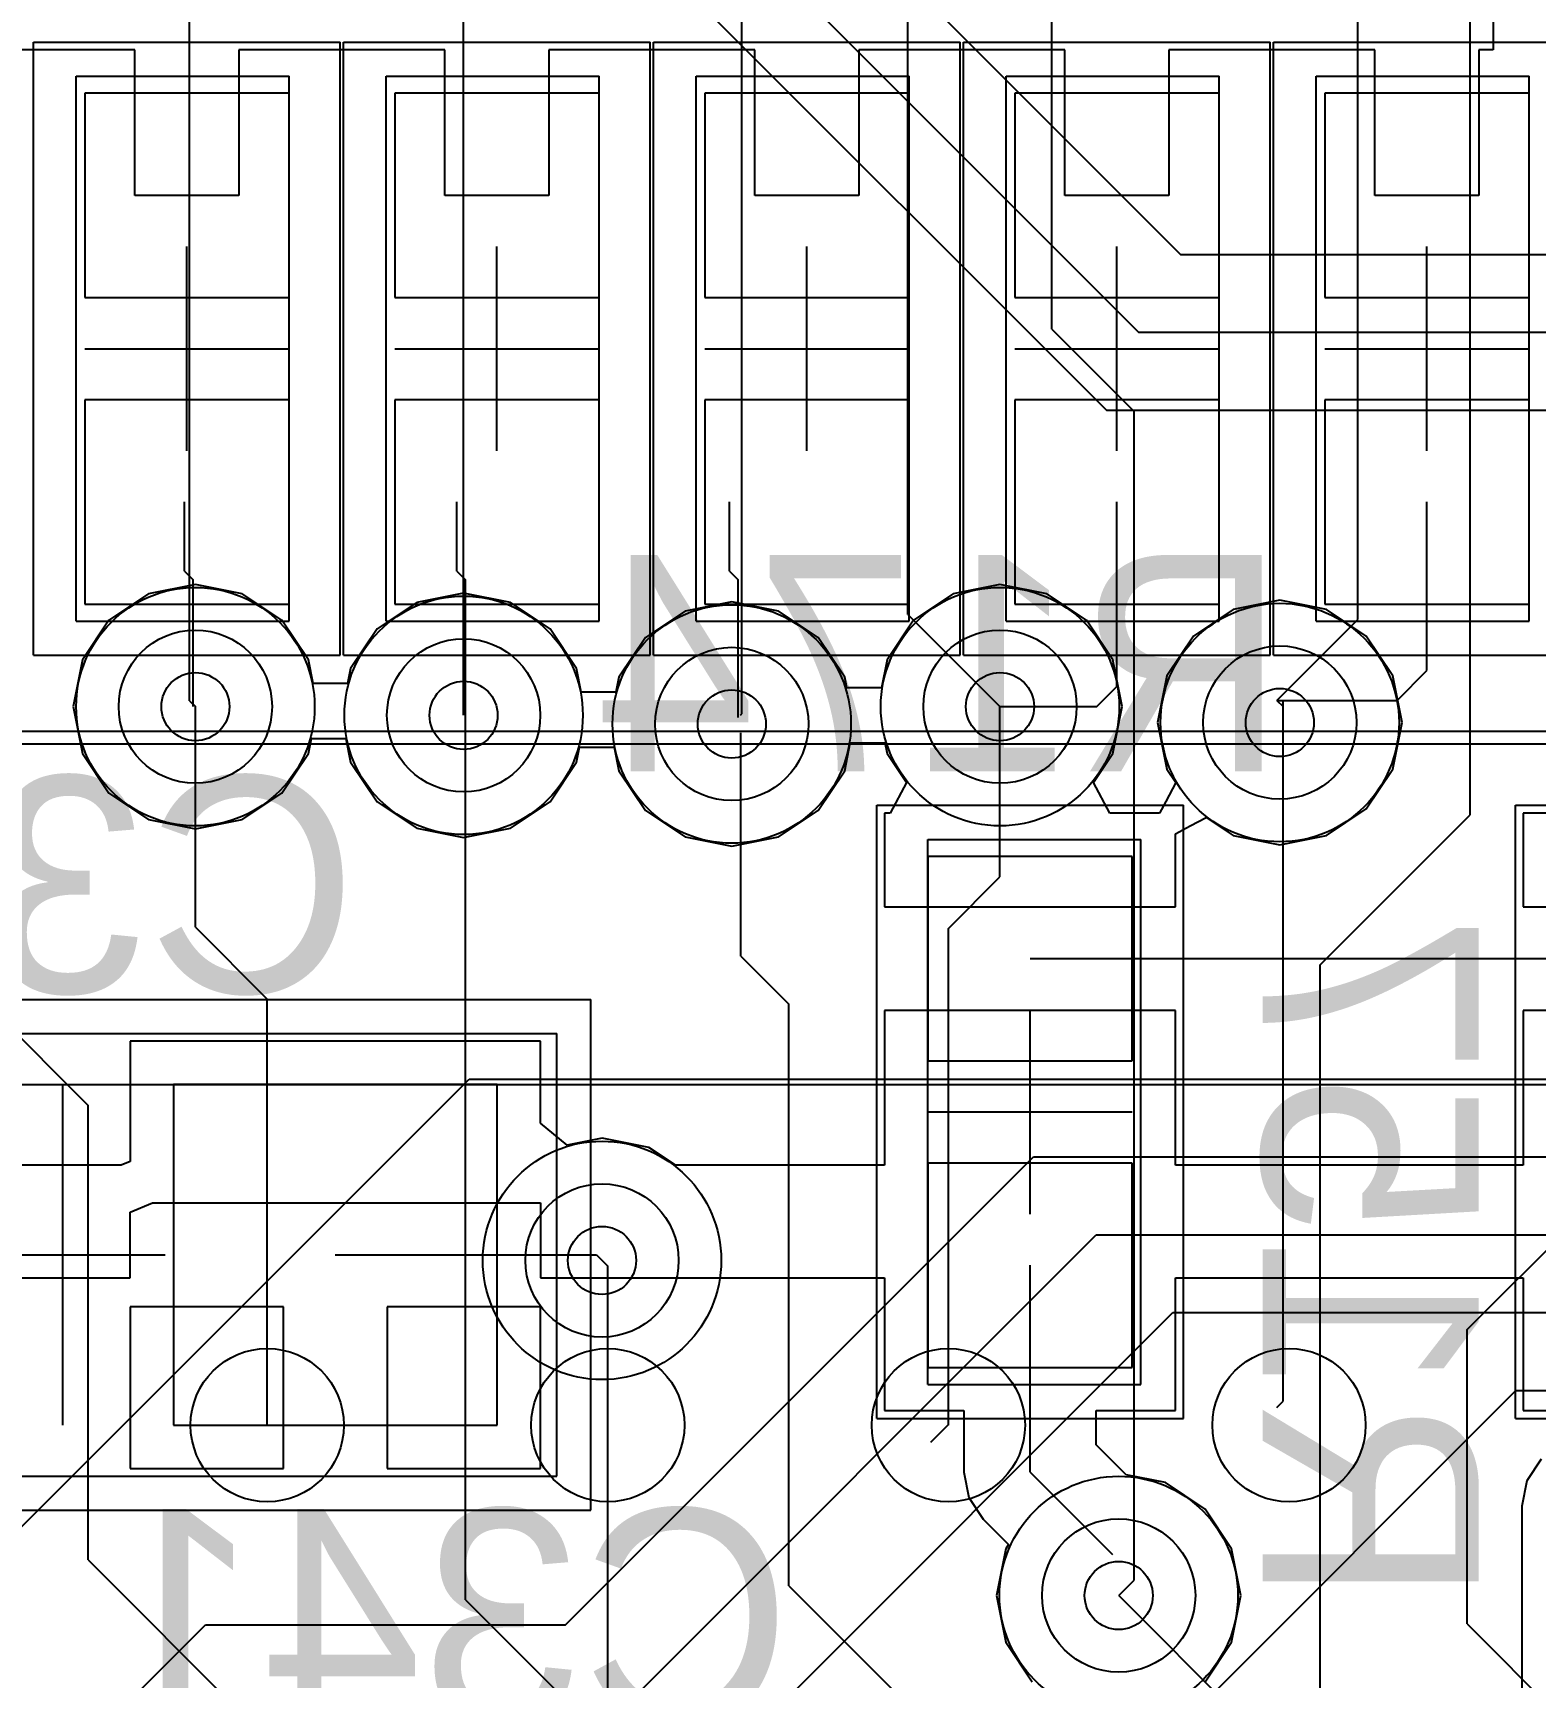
# Model space of a CAD drawing. Extents: x 28 to 300, y 18 to 330.
# Drawn here: x 164.284 to 168.694, y 120.185 to 125.011 of the extents above; entities that cross this region are included whole.
import ezdxf

# ---------------------------------------------------------------- set-up
doc = ezdxf.new("R2010")
doc.units = 0
for name, color, linetype in [('BOTTOMLAYER', 5, 'CONTINUOUS'), ('BOTTOMOVERLAY', 54, 'CONTINUOUS'), ('BOTTOMPASTE', 16, 'CONTINUOUS'), ('BOTTOMSOLDER', 6, 'CONTINUOUS'), ('DRILLDRAWING', 1, 'CONTINUOUS'), ('INTERNALPLANE1', 76, 'CONTINUOUS'), ('INTERNALPLANE6', 136, 'CONTINUOUS'), ('MECHANICAL14', 56, 'CONTINUOUS'), ('MECHANICAL15', 56, 'CONTINUOUS'), ('MECHANICAL16', 56, 'CONTINUOUS'), ('MIDLAYER1', 16, 'CONTINUOUS'), ('MIDLAYER3', 90, 'CONTINUOUS'), ('MULTILAYER', 9, 'CONTINUOUS'), ('TOPLAYER', 1, 'CONTINUOUS'), ('TOPOVERLAY', 2, 'CONTINUOUS'), ('TOPPASTE', 8, 'CONTINUOUS'), ('TOPSOLDER', 216, 'CONTINUOUS'), ('VIAHOLELAYER', 16, 'CONTINUOUS')]:
    doc.layers.add(name, color=color, linetype=linetype)

msp = doc.modelspace()

# ---------------------------------------------------------------- linework, layer by layer
at = {"layer": 'BOTTOMLAYER'}
for p, q in [((164.761, 123.3923), (164.6237, 123.365)), ((164.8983, 123.365), (164.761, 123.3923)), ((167.1232, 123.3923), (166.9859, 123.365)), ((167.2605, 123.365), (167.1232, 123.3923)), ((164.6237, 123.365), (164.5072, 123.2872)), ((165.0148, 123.2872), (164.8983, 123.365)), ((165.4111, 123.3396), (165.2946, 123.2618)), ((165.5484, 123.3669), (165.4111, 123.3396)), ((165.6857, 123.3396), (165.5484, 123.3669)), ((165.8022, 123.2618), (165.6857, 123.3396)), ((166.3358, 123.3415), (166.1985, 123.3142)), ((166.4731, 123.3142), (166.3358, 123.3415)), ((166.9859, 123.365), (166.8694, 123.2872)), ((167.377, 123.2872), (167.2605, 123.365)), ((167.9448, 123.3457), (167.8075, 123.3184)), ((168.0821, 123.3184), (167.9448, 123.3457)), ((164.5072, 123.2872), (164.4294, 123.1707)), ((165.0926, 123.1707), (165.0148, 123.2872)), ((166.1985, 123.3142), (166.082, 123.2364)), ((166.5896, 123.2364), (166.4731, 123.3142)), ((166.8694, 123.2872), (166.7916, 123.1707)), ((167.4548, 123.1707), (167.377, 123.2872)), ((167.8075, 123.3184), (167.691, 123.2406)), ((168.1986, 123.2406), (168.0821, 123.3184)), ((165.2946, 123.2618), (165.2168, 123.1453)), ((165.88, 123.1453), (165.8022, 123.2618)), ((166.082, 123.2364), (166.0042, 123.1199)), ((166.6674, 123.1199), (166.5896, 123.2364)), ((167.691, 123.2406), (167.6132, 123.1241)), ((168.2764, 123.1241), (168.1986, 123.2406)), ((164.4294, 123.1707), (164.4021, 123.0334)), ((165.1064, 123.1011), (165.0926, 123.1707)), ((165.2168, 123.1453), (165.208, 123.1011)), ((165.8938, 123.0757), (165.88, 123.1453)), ((166.7916, 123.1707), (166.7752, 123.0884)), ((167.4821, 123.0334), (167.4548, 123.1707)), ((165.208, 123.1011), (165.1064, 123.1011)), ((166.0042, 123.1199), (165.9954, 123.0757)), ((166.6736, 123.0884), (166.6674, 123.1199)), ((166.7752, 123.0884), (166.6736, 123.0884)), ((167.6132, 123.1241), (167.5859, 122.9868)), ((168.3037, 122.9868), (168.2764, 123.1241)), ((164.4021, 123.0334), (164.4294, 122.8961)), ((165.9954, 123.0757), (165.8938, 123.0757)), ((167.4548, 122.8961), (167.4821, 123.0334)), ((167.5859, 122.9868), (167.6132, 122.8495)), ((168.2764, 122.8495), (168.3037, 122.9868)), ((165.0926, 122.8961), (165.1014, 122.9403)), ((165.1014, 122.9403), (165.203, 122.9403)), ((165.203, 122.9403), (165.2168, 122.8707)), ((164.4294, 122.8961), (164.5072, 122.7796)), ((165.0148, 122.7796), (165.0926, 122.8961)), ((165.88, 122.8707), (165.8888, 122.9149)), ((165.8888, 122.9149), (165.9904, 122.9149)), ((165.9904, 122.9149), (166.0042, 122.8453)), ((166.6674, 122.8453), (166.6838, 122.9276)), ((166.6838, 122.9276), (166.7854, 122.9276)), ((166.7854, 122.9276), (166.7916, 122.8961)), ((166.7916, 122.8961), (166.8489, 122.8104)), ((167.3975, 122.8104), (167.4548, 122.8961)), ((165.2168, 122.8707), (165.2946, 122.7542)), ((165.8022, 122.7542), (165.88, 122.8707)), ((166.0042, 122.8453), (166.082, 122.7288)), ((166.5896, 122.7288), (166.6674, 122.8453)), ((167.6132, 122.8495), (167.6393, 122.8104)), ((168.1986, 122.733), (168.2764, 122.8495)), ((166.8489, 122.8104), (166.801, 122.7208)), ((167.4454, 122.7208), (167.3975, 122.8104)), ((167.6393, 122.8104), (167.6098, 122.7551)), ((164.5072, 122.7796), (164.6237, 122.7018)), ((164.8983, 122.7018), (165.0148, 122.7796)), ((165.2946, 122.7542), (165.4111, 122.6764)), ((165.6857, 122.6764), (165.8022, 122.7542)), ((167.6098, 122.7551), (167.5914, 122.7208)), ((167.6098, 122.7551), (167.6098, 122.7551)), ((164.6237, 122.7018), (164.761, 122.6745)), ((164.761, 122.6745), (164.8983, 122.7018)), ((166.082, 122.7288), (166.1985, 122.651)), ((166.4731, 122.651), (166.5896, 122.7288)), ((166.801, 122.7208), (166.7846, 122.7208)), ((166.7846, 122.7208), (166.7846, 122.4462)), ((167.5914, 122.7208), (167.4454, 122.7208)), ((167.6816, 122.6833), (167.7282, 122.7082)), ((167.7282, 122.7082), (167.8075, 122.6552)), ((168.0821, 122.6552), (168.1986, 122.733)), ((168.9342, 122.7208), (168.6596, 122.7208)), ((168.6596, 122.7208), (168.6596, 122.4462)), ((165.4111, 122.6764), (165.5484, 122.6491)), ((165.5484, 122.6491), (165.6857, 122.6764)), ((166.1985, 122.651), (166.3358, 122.6237)), ((166.3358, 122.6237), (166.4731, 122.651)), ((167.6386, 122.6603), (167.6816, 122.6833)), ((167.6386, 122.4462), (167.6386, 122.6603)), ((167.6816, 122.6833), (167.6816, 122.6833)), ((167.8075, 122.6552), (167.9448, 122.6279)), ((167.9448, 122.6279), (168.0821, 122.6552)), ((167.5116, 122.5938), (166.9116, 122.5938)), ((166.9116, 122.5938), (166.9116, 121.9938)), ((167.5116, 121.9938), (167.5116, 122.5938)), ((166.7846, 122.4462), (167.6386, 122.4462)), ((168.6596, 122.4462), (168.9342, 122.4462)), ((167.2116, 122.2938), (169.0866, 122.2938)), ((167.6386, 122.1414), (166.7846, 122.1414)), ((166.7846, 122.1414), (166.7846, 121.8926)), ((167.6386, 121.8926), (167.6386, 122.1414)), ((169.0869, 122.1414), (168.6596, 122.1414)), ((168.6596, 122.1414), (168.6596, 121.8668)), ((165.7738, 122.0512), (164.5698, 122.0512)), ((164.5698, 122.0512), (164.5698, 121.6985)), ((165.7738, 121.8108), (165.7738, 122.0512)), ((166.9116, 121.9938), (167.5116, 121.9938)), ((164.6968, 121.9242), (164.6968, 120.9242)), ((165.6468, 121.9242), (164.6968, 121.9242)), ((165.6468, 120.9242), (165.6468, 121.9242)), ((166.7846, 121.8926), (166.7846, 121.8926)), ((166.7846, 121.8926), (166.7846, 121.8926)), ((166.7846, 121.8926), (166.7846, 121.8668)), ((167.6386, 121.8855), (167.6386, 121.8926)), ((167.6386, 121.8926), (167.6386, 121.8926)), ((167.6386, 121.8926), (167.6386, 121.8926)), ((167.6386, 121.8668), (167.6386, 121.8855)), ((166.7846, 121.8668), (166.7846, 121.8208)), ((167.6386, 121.8494), (167.6386, 121.8668)), ((167.6386, 121.8438), (167.6386, 121.8494)), ((167.6386, 121.8282), (167.6386, 121.8438)), ((167.6386, 121.8208), (167.6386, 121.8282)), ((168.6596, 121.8668), (168.6596, 121.8668)), ((168.6596, 121.8668), (168.6596, 121.8208)), ((165.8523, 121.7463), (165.7738, 121.8108)), ((166.7846, 121.8208), (166.7846, 121.8208)), ((166.7846, 121.8208), (166.7846, 121.8208)), ((166.7846, 121.8208), (166.7846, 121.8208)), ((166.7846, 121.8208), (166.7846, 121.6872)), ((167.6386, 121.795), (167.6386, 121.8208)), ((167.6386, 121.6872), (167.6386, 121.795)), ((167.6386, 121.795), (167.6386, 121.795)), ((167.6386, 121.795), (167.6386, 121.795)), ((168.6596, 121.8208), (168.6596, 121.8208)), ((168.6596, 121.8208), (168.6596, 121.6872)), ((165.9548, 121.7667), (165.8523, 121.7463)), ((166.0921, 121.7394), (165.9548, 121.7667)), ((166.1702, 121.6872), (166.0921, 121.7394)), ((164.5426, 121.6872), (164.1738, 121.6872)), ((164.5698, 121.6985), (164.5426, 121.6872)), ((166.7846, 121.6872), (166.1702, 121.6872)), ((167.5116, 121.6938), (166.9116, 121.6938)), ((166.9116, 121.6938), (166.9116, 121.0938)), ((167.5116, 121.0938), (167.5116, 121.6938)), ((168.6596, 121.6872), (167.6386, 121.6872)), ((164.5697, 121.357), (164.5697, 121.5497)), ((164.5697, 121.5497), (164.5698, 121.5497)), ((164.5698, 121.5497), (164.6348, 121.5766)), ((164.6348, 121.5766), (165.7739, 121.5766)), ((165.7739, 121.5766), (165.7739, 121.357)), ((165.1718, 121.4242), (165.9384, 121.4242)), ((165.9384, 121.4242), (165.9548, 121.4078)), ((165.9548, 121.4078), (165.9718, 121.3908)), ((167.2116, 120.786), (167.2116, 121.3938)), ((164.1768, 121.357), (164.5697, 121.357)), ((165.7739, 121.357), (166.7846, 121.357)), ((165.9718, 120.0992), (165.9718, 121.3908)), ((166.7846, 121.357), (166.7846, 120.9668)), ((167.6386, 120.9668), (167.6386, 121.357)), ((167.6386, 121.357), (168.6596, 121.357)), ((168.6596, 121.357), (168.6596, 120.9668)), ((165.0194, 121.2718), (164.5698, 121.2718)), ((164.5698, 121.2718), (164.5698, 120.7972)), ((165.0194, 120.7972), (165.0194, 121.2718)), ((165.7738, 121.2718), (165.3242, 121.2718)), ((165.3242, 121.2718), (165.3242, 120.7972)), ((165.7738, 120.7972), (165.7738, 121.2718)), ((166.9116, 121.0938), (167.5116, 121.0938)), ((166.7846, 120.9668), (167.0174, 120.9668)), ((167.0174, 120.9668), (167.0174, 120.786)), ((167.4058, 120.8665), (167.4058, 120.9668)), ((167.4058, 120.9668), (167.6386, 120.9668)), ((168.6596, 120.9668), (168.7553, 120.9668)), ((164.6968, 120.9242), (165.6468, 120.9242)), ((167.4935, 120.7788), (167.4058, 120.8665)), ((168.7122, 120.8241), (168.6701, 120.7611)), ((164.5698, 120.7972), (165.0194, 120.7972)), ((165.3242, 120.7972), (165.7738, 120.7972)), ((167.0174, 120.786), (167.0174, 120.786)), ((167.0174, 120.786), (167.0174, 120.786)), ((167.0174, 120.786), (167.0322, 120.7117)), ((167.2116, 120.786), (167.4534, 120.5442)), ((167.6091, 120.7558), (167.4935, 120.7788)), ((167.7256, 120.678), (167.6091, 120.7558)), ((168.6701, 120.7611), (168.6553, 120.6868)), ((167.0322, 120.7117), (167.0743, 120.6487)), ((167.8034, 120.5615), (167.7256, 120.678)), ((168.6553, 120.6868), (168.6553, 120.6868)), ((168.6553, 120.6868), (168.6553, 120.6868)), ((168.6553, 120.6868), (168.6553, 120.6868)), ((168.6553, 120.6868), (168.6553, 120.6868)), ((168.6553, 120.6868), (168.6553, 119.8364)), ((167.0743, 120.6487), (167.1487, 120.5742)), ((167.1487, 120.5742), (167.1402, 120.5615)), ((167.1402, 120.5615), (167.1129, 120.4242)), ((167.8307, 120.4242), (167.8034, 120.5615)), ((167.1129, 120.4242), (167.1402, 120.2869)), ((167.8034, 120.2869), (167.8307, 120.4242)), ((167.1402, 120.2869), (167.218, 120.1704)), ((167.7256, 120.1704), (167.8034, 120.2869))]:
    msp.add_line(p, q, dxfattribs=at)
for centre in [(164.761, 123.0334), (165.5484, 123.008), (167.1232, 123.0334), (166.3358, 122.9826), (167.9448, 122.9868), (165.9548, 121.4078), (167.4718, 120.4242)]:
    msp.add_circle(centre, 0.225, dxfattribs=at)
at = {"layer": 'BOTTOMOVERLAY'}
msp.add_line((164.3718, 120.9242), (164.3718, 121.9242), dxfattribs=at)
at = {"layer": 'BOTTOMPASTE'}
for p, q in [((167.5116, 122.5938), (166.9116, 122.5938)), ((166.9116, 122.5938), (166.9116, 121.9938)), ((167.5116, 121.9938), (167.5116, 122.5938)), ((166.9116, 121.9938), (167.5116, 121.9938)), ((164.6968, 121.9242), (164.6968, 120.9242)), ((165.6468, 121.9242), (164.6968, 121.9242)), ((165.6468, 120.9242), (165.6468, 121.9242)), ((167.5116, 121.6938), (166.9116, 121.6938)), ((166.9116, 121.6938), (166.9116, 121.0938)), ((167.5116, 121.0938), (167.5116, 121.6938)), ((166.9116, 121.0938), (167.5116, 121.0938)), ((164.6968, 120.9242), (165.6468, 120.9242))]:
    msp.add_line(p, q, dxfattribs=at)
at = {"layer": 'BOTTOMSOLDER'}
for p, q in [((167.5116, 122.5938), (166.9116, 122.5938)), ((166.9116, 122.5938), (166.9116, 121.9938)), ((167.5116, 121.9938), (167.5116, 122.5938)), ((166.9116, 121.9938), (167.5116, 121.9938)), ((164.6968, 121.9242), (164.6968, 120.9242)), ((165.6468, 121.9242), (164.6968, 121.9242)), ((165.6468, 120.9242), (165.6468, 121.9242)), ((167.5116, 121.6938), (166.9116, 121.6938)), ((166.9116, 121.6938), (166.9116, 121.0938)), ((167.5116, 121.0938), (167.5116, 121.6938)), ((166.9116, 121.0938), (167.5116, 121.0938)), ((164.6968, 120.9242), (165.6468, 120.9242))]:
    msp.add_line(p, q, dxfattribs=at)
at = {"layer": 'DRILLDRAWING'}
for centre in [(164.761, 123.0334), (167.1232, 123.0334), (165.5484, 123.008), (166.3358, 122.9826), (167.9448, 122.9868), (165.9548, 121.4078), (167.4718, 120.4242)]:
    msp.add_circle(centre, 0.1, dxfattribs=at)
at = {"layer": 'INTERNALPLANE1'}
for centre in [(164.761, 123.0334), (167.1232, 123.0334), (165.5484, 123.008), (166.3358, 122.9826), (167.9448, 122.9868), (165.9548, 121.4078), (167.4718, 120.4242)]:
    msp.add_circle(centre, 0.35, dxfattribs=at)
at = {"layer": 'INTERNALPLANE6'}
for centre in [(164.761, 123.0334), (167.1232, 123.0334), (165.5484, 123.008), (166.3358, 122.9826), (167.9448, 122.9868), (165.9548, 121.4078), (167.4718, 120.4242)]:
    msp.add_circle(centre, 0.35, dxfattribs=at)
at = {"layer": 'MECHANICAL14'}
for p, q in [((164.4109, 124.8842), (165.0359, 124.8842)), ((164.4109, 123.2842), (164.4109, 124.8842)), ((165.0359, 123.2842), (165.0359, 124.8842)), ((165.3211, 124.8842), (165.9461, 124.8842)), ((165.3211, 123.2842), (165.3211, 124.8842)), ((165.9461, 123.2842), (165.9461, 124.8842)), ((166.2313, 124.8842), (166.8563, 124.8842)), ((166.2313, 123.2842), (166.2313, 124.8842)), ((166.8563, 123.2842), (166.8563, 124.8842)), ((167.1414, 124.8842), (167.7664, 124.8842)), ((167.1414, 123.2842), (167.1414, 124.8842)), ((167.7664, 123.2842), (167.7664, 124.8842)), ((168.0516, 124.8842), (168.6766, 124.8842)), ((168.0516, 123.2842), (168.0516, 124.8842)), ((168.6766, 123.2842), (168.6766, 124.8842)), ((164.4109, 123.2842), (165.0359, 123.2842)), ((165.3211, 123.2842), (165.9461, 123.2842)), ((166.2313, 123.2842), (166.8563, 123.2842)), ((167.1414, 123.2842), (167.7664, 123.2842)), ((168.0516, 123.2842), (168.6766, 123.2842)), ((166.9116, 121.0438), (166.9116, 122.6438)), ((166.9116, 122.6438), (167.5366, 122.6438)), ((167.5366, 121.0438), (167.5366, 122.6438)), ((162.9218, 122.0742), (165.8218, 122.0742)), ((165.8218, 120.7742), (165.8218, 122.0742)), ((161.9718, 121.9242), (178.9718, 121.9242)), ((166.9116, 121.0438), (167.5366, 121.0438)), ((162.9218, 120.7742), (165.8218, 120.7742))]:
    msp.add_line(p, q, dxfattribs=at)
at = {"layer": 'MECHANICAL15'}
for p, q in [((164.2859, 124.9842), (165.1859, 124.9842)), ((164.2859, 123.1842), (164.2859, 124.9842)), ((165.1859, 123.1842), (165.1859, 124.9842)), ((165.1961, 124.9842), (166.0961, 124.9842)), ((165.1961, 123.1842), (165.1961, 124.9842)), ((166.0961, 123.1842), (166.0961, 124.9842)), ((166.1063, 124.9842), (167.0063, 124.9842)), ((166.1063, 123.1842), (166.1063, 124.9842)), ((167.0063, 123.1842), (167.0063, 124.9842)), ((167.0164, 124.9842), (167.9164, 124.9842)), ((167.0164, 123.1842), (167.0164, 124.9842)), ((167.9164, 123.1842), (167.9164, 124.9842)), ((167.9266, 124.9842), (168.8266, 124.9842)), ((167.9266, 123.1842), (167.9266, 124.9842)), ((164.7359, 123.7842), (164.7359, 124.3842)), ((165.6461, 123.7842), (165.6461, 124.3842)), ((166.5563, 123.7842), (166.5563, 124.3842)), ((167.4664, 123.7842), (167.4664, 124.3842)), ((168.3766, 123.7842), (168.3766, 124.3842)), ((164.4359, 124.0842), (165.0359, 124.0842)), ((165.3461, 124.0842), (165.9461, 124.0842)), ((166.2563, 124.0842), (166.8563, 124.0842)), ((167.1664, 124.0842), (167.7664, 124.0842)), ((168.0766, 124.0842), (168.6766, 124.0842)), ((164.2859, 123.1842), (165.1859, 123.1842)), ((165.1961, 123.1842), (166.0961, 123.1842)), ((166.1063, 123.1842), (167.0063, 123.1842)), ((167.0164, 123.1842), (167.9164, 123.1842)), ((167.9266, 123.1842), (168.8266, 123.1842)), ((160.9718, 122.9242), (179.9718, 122.9242))]:
    msp.add_line(p, q, dxfattribs=at)
at = {"layer": 'MECHANICAL16'}
for p, q in [((166.7616, 122.7438), (167.6616, 122.7438)), ((166.7616, 120.9438), (166.7616, 122.7438)), ((167.6616, 120.9438), (167.6616, 122.7438)), ((168.6366, 122.7438), (169.5366, 122.7438)), ((168.6366, 120.9438), (168.6366, 122.7438)), ((162.8218, 122.1742), (165.9218, 122.1742)), ((165.9218, 120.6742), (165.9218, 122.1742)), ((167.2116, 121.5438), (167.2116, 122.1438)), ((161.9718, 121.9242), (178.9718, 121.9242)), ((166.9116, 121.8438), (167.5116, 121.8438)), ((164.3718, 121.1242), (164.3718, 121.7242)), ((164.0718, 121.4242), (164.6718, 121.4242)), ((166.7616, 120.9438), (167.6616, 120.9438)), ((168.6366, 120.9438), (169.5366, 120.9438)), ((162.8218, 120.6742), (165.9218, 120.6742))]:
    msp.add_line(p, q, dxfattribs=at)
at = {"layer": 'MIDLAYER1'}
for p, q in [((166.366, 125.6484), (167.6532, 124.3612)), ((166.2605, 125.4023), (167.5303, 124.1326)), ((166.1658, 125.1737), (167.4356, 123.904)), ((167.6532, 124.3612), (190.9774, 124.3612)), ((167.5303, 124.1326), (191.0721, 124.1326)), ((167.4356, 123.904), (191.1667, 123.904)), ((163.4881, 119.8636), (165.5648, 121.9403)), ((165.5648, 121.9403), (179.1792, 121.9403)), ((165.8478, 120.3381), (167.2214, 121.7117)), ((167.2214, 121.7117), (178.976, 121.7117)), ((164.9875, 119.065), (167.4056, 121.4831)), ((167.4056, 121.4831), (178.7982, 121.4831)), ((166.0009, 119.6251), (167.6303, 121.2545)), ((167.6303, 121.2545), (178.595, 121.2545)), ((166.9407, 119.3284), (168.6382, 121.0259)), ((168.6382, 121.0259), (178.341, 121.0259)), ((164.0117, 119.5592), (164.7906, 120.3381)), ((164.7906, 120.3381), (165.8478, 120.3381))]:
    msp.add_line(p, q, dxfattribs=at)
for centre in [(164.761, 123.0334), (165.5484, 123.008), (167.1232, 123.0334), (166.3358, 122.9826), (167.9448, 122.9868), (165.9548, 121.4078), (167.4718, 120.4242)]:
    msp.add_circle(centre, 0.225, dxfattribs=at)
at = {"layer": 'MIDLAYER3'}
for p, q in [((166.8526, 123.304), (166.8526, 134.304)), ((168.5036, 122.7162), (168.5036, 134.0866)), ((167.2753, 124.1414), (167.2753, 134.0267)), ((165.5484, 123.008), (165.5484, 133.8746)), ((168.1734, 123.2892), (168.1734, 133.7933)), ((164.7436, 123.0508), (164.7436, 133.6861)), ((166.3657, 123.0125), (166.3657, 132.2517)), ((167.2753, 124.1414), (167.5169, 123.8998)), ((167.5169, 120.4693), (167.5169, 123.8998)), ((166.8526, 123.304), (167.1232, 123.0334)), ((167.936, 123.0518), (168.1734, 123.2892)), ((164.7436, 123.0508), (164.761, 123.0334)), ((166.3612, 123.008), (166.3657, 123.0125)), ((168.063, 122.2756), (168.5036, 122.7162)), ((168.063, 120.1124), (168.063, 122.2756)), ((167.4718, 120.4242), (167.5169, 120.4693)), ((168.063, 120.1124), (168.063, 120.2648))]:
    msp.add_line(p, q, dxfattribs=at)
for centre in [(164.761, 123.0334), (165.5484, 123.008), (167.1232, 123.0334), (166.3358, 122.9826), (167.9448, 122.9868), (165.9548, 121.4078), (167.4718, 120.4242)]:
    msp.add_circle(centre, 0.225, dxfattribs=at)
at = {"layer": 'MULTILAYER'}
for centre in [(164.761, 123.0334), (165.5484, 123.008), (167.1232, 123.0334), (166.3358, 122.9826), (167.9448, 122.9868), (165.9548, 121.4078), (167.4718, 120.4242)]:
    msp.add_circle(centre, 0.225, dxfattribs=at)
at = {"layer": 'TOPLAYER'}
for p, q in [((168.571, 125.0998), (168.571, 124.9612)), ((164.3089, 124.9612), (164.2528, 124.9612)), ((164.5835, 124.9612), (164.3089, 124.9612)), ((164.3089, 124.9612), (164.3089, 124.9612)), ((164.3089, 124.9612), (164.3089, 124.9612)), ((164.3089, 124.9612), (164.3089, 124.9612)), ((164.5835, 124.5339), (164.5835, 124.9612)), ((165.1629, 124.9612), (164.8883, 124.9612)), ((164.8883, 124.9612), (164.8883, 124.5339)), ((165.2191, 124.9612), (165.1629, 124.9612)), ((165.1629, 124.9612), (165.1629, 124.9612)), ((165.4937, 124.9612), (165.2191, 124.9612)), ((165.2191, 124.9612), (165.2191, 124.9612)), ((165.2191, 124.9612), (165.2191, 124.9612)), ((165.2191, 124.9612), (165.2191, 124.9612)), ((165.4937, 124.5339), (165.4937, 124.9612)), ((166.0731, 124.9612), (165.7985, 124.9612)), ((165.7985, 124.9612), (165.7985, 124.5339)), ((166.1293, 124.9612), (166.0731, 124.9612)), ((166.0731, 124.9612), (166.0731, 124.9612)), ((166.4039, 124.9612), (166.1293, 124.9612)), ((166.1293, 124.9612), (166.1293, 124.9612)), ((166.1293, 124.9612), (166.1293, 124.9612)), ((166.1293, 124.9612), (166.1293, 124.9612)), ((166.4039, 124.5339), (166.4039, 124.9612)), ((166.9833, 124.9612), (166.7087, 124.9612)), ((166.7087, 124.9612), (166.7087, 124.5339)), ((167.0394, 124.9612), (166.9833, 124.9612)), ((166.9833, 124.9612), (166.9833, 124.9612)), ((167.314, 124.9612), (167.0394, 124.9612)), ((167.0394, 124.9612), (167.0394, 124.9612)), ((167.0394, 124.9612), (167.0394, 124.9612)), ((167.0394, 124.9612), (167.0394, 124.9612)), ((167.314, 124.5339), (167.314, 124.9612)), ((167.8934, 124.9612), (167.6188, 124.9612)), ((167.6188, 124.9612), (167.6188, 124.5339)), ((167.9496, 124.9612), (167.8934, 124.9612)), ((167.8934, 124.9612), (167.8934, 124.9612)), ((168.2242, 124.9612), (167.9496, 124.9612)), ((167.9496, 124.9612), (167.9496, 124.9612)), ((167.9496, 124.9612), (167.9496, 124.9612)), ((167.9496, 124.9612), (167.9496, 124.9612)), ((168.2242, 124.5339), (168.2242, 124.9612)), ((168.571, 124.9612), (168.529, 124.9612)), ((168.529, 124.9612), (168.529, 124.5339)), ((165.0359, 124.8342), (164.4359, 124.8342)), ((164.4359, 124.8342), (164.4359, 124.2342)), ((165.0359, 124.2342), (165.0359, 124.8342)), ((165.9461, 124.8342), (165.3461, 124.8342)), ((165.3461, 124.8342), (165.3461, 124.2342)), ((165.9461, 124.2342), (165.9461, 124.8342)), ((166.8563, 124.8342), (166.2563, 124.8342)), ((166.2563, 124.8342), (166.2563, 124.2342)), ((166.8563, 124.2342), (166.8563, 124.8342)), ((167.7664, 124.8342), (167.1664, 124.8342)), ((167.1664, 124.8342), (167.1664, 124.2342)), ((167.7664, 124.2342), (167.7664, 124.8342)), ((168.6766, 124.8342), (168.0766, 124.8342)), ((168.0766, 124.8342), (168.0766, 124.2342)), ((168.6766, 124.2342), (168.6766, 124.8342)), ((164.8883, 124.5339), (164.5835, 124.5339)), ((165.7985, 124.5339), (165.4937, 124.5339)), ((166.7087, 124.5339), (166.4039, 124.5339)), ((167.6188, 124.5339), (167.314, 124.5339)), ((168.529, 124.5339), (168.2242, 124.5339)), ((164.4359, 124.2342), (165.0359, 124.2342)), ((165.3461, 124.2342), (165.9461, 124.2342)), ((166.2563, 124.2342), (166.8563, 124.2342)), ((167.1664, 124.2342), (167.7664, 124.2342)), ((168.0766, 124.2342), (168.6766, 124.2342)), ((165.0359, 123.9342), (164.4359, 123.9342)), ((164.4359, 123.9342), (164.4359, 123.3342)), ((165.0359, 123.3342), (165.0359, 123.9342)), ((165.9461, 123.9342), (165.3461, 123.9342)), ((165.3461, 123.9342), (165.3461, 123.3342)), ((165.9461, 123.3342), (165.9461, 123.9342)), ((166.8563, 123.9342), (166.2563, 123.9342)), ((166.2563, 123.9342), (166.2563, 123.3342)), ((166.8563, 123.3342), (166.8563, 123.9342)), ((167.7664, 123.9342), (167.1664, 123.9342)), ((167.1664, 123.9342), (167.1664, 123.3342)), ((167.7664, 123.3342), (167.7664, 123.9342)), ((168.6766, 123.9342), (168.0766, 123.9342)), ((168.0766, 123.9342), (168.0766, 123.3342)), ((168.6766, 123.3342), (168.6766, 123.9342)), ((164.729, 123.431), (164.729, 123.6342)), ((165.529, 123.431), (165.529, 123.6342)), ((166.329, 123.431), (166.329, 123.6342)), ((167.4664, 123.0926), (167.4664, 123.6342)), ((168.3766, 123.1392), (168.3766, 123.6342)), ((164.729, 123.431), (164.7544, 123.4056)), ((165.529, 123.431), (165.5544, 123.4056)), ((166.329, 123.431), (166.341, 123.419)), ((166.341, 123.419), (166.3544, 123.4056)), ((164.7544, 123.0334), (164.7544, 123.4056)), ((165.5544, 123.008), (165.5544, 123.4056)), ((166.3544, 123.0012), (166.3544, 123.4056)), ((164.4359, 123.3342), (165.0359, 123.3342)), ((165.3461, 123.3342), (165.9461, 123.3342)), ((166.2563, 123.3342), (166.8563, 123.3342)), ((167.1664, 123.3342), (167.7664, 123.3342)), ((168.0766, 123.3342), (168.6766, 123.3342)), ((168.2892, 123.0518), (168.3766, 123.1392)), ((167.4072, 123.0334), (167.4664, 123.0926)), ((164.761, 122.386), (164.761, 123.0334)), ((167.1232, 123.0334), (167.4072, 123.0334)), ((167.1232, 122.5335), (167.1232, 123.0334)), ((167.936, 123.0518), (167.9544, 123.0334)), ((167.936, 123.0518), (167.9448, 123.0518)), ((167.9448, 123.0518), (167.9544, 123.0518)), ((167.9544, 123.0334), (167.9544, 123.0518)), ((167.9544, 123.0518), (168.2892, 123.0518)), ((167.9544, 122.9868), (167.9544, 123.0334)), ((165.5544, 120.4112), (165.5544, 123.008)), ((167.9544, 120.9944), (167.9544, 122.9868)), ((166.3619, 122.301), (166.3619, 122.9565)), ((166.9718, 122.3821), (167.1232, 122.5335)), ((163.9116, 122.3972), (164.4458, 121.863)), ((164.761, 122.386), (164.9718, 122.1752)), ((166.9718, 120.9262), (166.9718, 122.3821)), ((166.3619, 122.301), (166.5032, 122.1597)), ((164.9718, 120.9242), (164.9718, 122.1752)), ((166.5032, 120.453), (166.5032, 122.1597)), ((164.4458, 120.5292), (164.4458, 121.863)), ((168.4948, 121.2046), (169.0215, 121.7313)), ((165.9718, 120.9242), (165.9718, 121.3908)), ((168.4948, 120.341), (168.4948, 121.2046)), ((167.936, 120.976), (167.9544, 120.9944)), ((166.92, 120.8744), (166.9708, 120.9252)), ((166.9708, 120.9252), (166.9718, 120.9262)), ((166.9718, 120.9242), (166.9718, 120.9262)), ((164.4458, 120.5292), (165.0113, 119.9637)), ((166.5032, 120.453), (166.9962, 119.96)), ((165.5544, 120.4112), (165.9802, 119.9854)), ((167.4718, 120.4242), (167.9718, 119.9242)), ((168.4948, 120.341), (168.9417, 119.8941))]:
    msp.add_line(p, q, dxfattribs=at)
for centre in [(164.761, 123.0334), (165.5484, 123.008), (167.1232, 123.0334), (166.3358, 122.9826), (167.9448, 122.9868), (165.9548, 121.4078), (164.9718, 120.9242), (165.9718, 120.9242), (166.9718, 120.9242), (167.9718, 120.9242), (167.4718, 120.4242)]:
    msp.add_circle(centre, 0.225, dxfattribs=at)
at = {"layer": 'TOPOVERLAY'}
for p, q in [((162.4838, 122.9614), (171.9834, 122.9614)), ((161.9718, 121.9242), (178.9718, 121.9242))]:
    msp.add_line(p, q, dxfattribs=at)
at = {"layer": 'TOPPASTE'}
for p, q in [((165.0359, 124.8342), (164.4359, 124.8342)), ((164.4359, 124.8342), (164.4359, 124.2342)), ((165.0359, 124.2342), (165.0359, 124.8342)), ((165.9461, 124.8342), (165.3461, 124.8342)), ((165.3461, 124.8342), (165.3461, 124.2342)), ((165.9461, 124.2342), (165.9461, 124.8342)), ((166.8563, 124.8342), (166.2563, 124.8342)), ((166.2563, 124.8342), (166.2563, 124.2342)), ((166.8563, 124.2342), (166.8563, 124.8342)), ((167.7664, 124.8342), (167.1664, 124.8342)), ((167.1664, 124.8342), (167.1664, 124.2342)), ((167.7664, 124.2342), (167.7664, 124.8342)), ((168.6766, 124.8342), (168.0766, 124.8342)), ((168.0766, 124.8342), (168.0766, 124.2342)), ((168.6766, 124.2342), (168.6766, 124.8342)), ((164.4359, 124.2342), (165.0359, 124.2342)), ((165.3461, 124.2342), (165.9461, 124.2342)), ((166.2563, 124.2342), (166.8563, 124.2342)), ((167.1664, 124.2342), (167.7664, 124.2342)), ((168.0766, 124.2342), (168.6766, 124.2342)), ((165.0359, 123.9342), (164.4359, 123.9342)), ((164.4359, 123.9342), (164.4359, 123.3342)), ((165.0359, 123.3342), (165.0359, 123.9342)), ((165.9461, 123.9342), (165.3461, 123.9342)), ((165.3461, 123.9342), (165.3461, 123.3342)), ((165.9461, 123.3342), (165.9461, 123.9342)), ((166.8563, 123.9342), (166.2563, 123.9342)), ((166.2563, 123.9342), (166.2563, 123.3342)), ((166.8563, 123.3342), (166.8563, 123.9342)), ((167.7664, 123.9342), (167.1664, 123.9342)), ((167.1664, 123.9342), (167.1664, 123.3342)), ((167.7664, 123.3342), (167.7664, 123.9342)), ((168.6766, 123.9342), (168.0766, 123.9342)), ((168.0766, 123.9342), (168.0766, 123.3342)), ((168.6766, 123.3342), (168.6766, 123.9342)), ((164.4359, 123.3342), (165.0359, 123.3342)), ((165.3461, 123.3342), (165.9461, 123.3342)), ((166.2563, 123.3342), (166.8563, 123.3342)), ((167.1664, 123.3342), (167.7664, 123.3342)), ((168.0766, 123.3342), (168.6766, 123.3342))]:
    msp.add_line(p, q, dxfattribs=at)
for centre in [(164.9718, 120.9242), (165.9718, 120.9242), (166.9718, 120.9242), (167.9718, 120.9242)]:
    msp.add_circle(centre, 0.225, dxfattribs=at)
at = {"layer": 'TOPSOLDER'}
for p, q in [((165.0359, 124.8342), (164.4359, 124.8342)), ((164.4359, 124.8342), (164.4359, 124.2342)), ((165.0359, 124.2342), (165.0359, 124.8342)), ((165.9461, 124.8342), (165.3461, 124.8342)), ((165.3461, 124.8342), (165.3461, 124.2342)), ((165.9461, 124.2342), (165.9461, 124.8342)), ((166.8563, 124.8342), (166.2563, 124.8342)), ((166.2563, 124.8342), (166.2563, 124.2342)), ((166.8563, 124.2342), (166.8563, 124.8342)), ((167.7664, 124.8342), (167.1664, 124.8342)), ((167.1664, 124.8342), (167.1664, 124.2342)), ((167.7664, 124.2342), (167.7664, 124.8342)), ((168.6766, 124.8342), (168.0766, 124.8342)), ((168.0766, 124.8342), (168.0766, 124.2342)), ((168.6766, 124.2342), (168.6766, 124.8342)), ((164.4359, 124.2342), (165.0359, 124.2342)), ((165.3461, 124.2342), (165.9461, 124.2342)), ((166.2563, 124.2342), (166.8563, 124.2342)), ((167.1664, 124.2342), (167.7664, 124.2342)), ((168.0766, 124.2342), (168.6766, 124.2342)), ((165.0359, 123.9342), (164.4359, 123.9342)), ((164.4359, 123.9342), (164.4359, 123.3342)), ((165.0359, 123.3342), (165.0359, 123.9342)), ((165.9461, 123.9342), (165.3461, 123.9342)), ((165.3461, 123.9342), (165.3461, 123.3342)), ((165.9461, 123.3342), (165.9461, 123.9342)), ((166.8563, 123.9342), (166.2563, 123.9342)), ((166.2563, 123.9342), (166.2563, 123.3342)), ((166.8563, 123.3342), (166.8563, 123.9342)), ((167.7664, 123.9342), (167.1664, 123.9342)), ((167.1664, 123.9342), (167.1664, 123.3342)), ((167.7664, 123.3342), (167.7664, 123.9342)), ((168.6766, 123.9342), (168.0766, 123.9342)), ((168.0766, 123.9342), (168.0766, 123.3342)), ((168.6766, 123.3342), (168.6766, 123.9342)), ((164.4359, 123.3342), (165.0359, 123.3342)), ((165.3461, 123.3342), (165.9461, 123.3342)), ((166.2563, 123.3342), (166.8563, 123.3342)), ((167.1664, 123.3342), (167.7664, 123.3342)), ((168.0766, 123.3342), (168.6766, 123.3342))]:
    msp.add_line(p, q, dxfattribs=at)
for centre in [(164.9718, 120.9242), (165.9718, 120.9242), (166.9718, 120.9242), (167.9718, 120.9242)]:
    msp.add_circle(centre, 0.225, dxfattribs=at)
at = {"layer": 'VIAHOLELAYER'}
for centre in [(164.761, 123.0334), (167.1232, 123.0334), (165.5484, 123.008), (166.3358, 122.9826), (167.9448, 122.9868), (165.9548, 121.4078), (167.4718, 120.4242)]:
    msp.add_circle(centre, 0.1, dxfattribs=at)

# ---------------------------------------------------------------- texts
at = {"layer": 'BOTTOMOVERLAY', "text_generation_flag": 2}
for s, p in [('R174', (167.9616, 122.8438)), ('C330', (165.2366, 122.1938)), ('C341', (166.511, 120.0429))]:
    msp.add_text(s, height=0.635, dxfattribs=at).set_placement(p)
msp.add_text('R157', height=0.635, rotation=270, dxfattribs=at).set_placement((167.894, 120.396))

doc.saveas('drawing.dxf')
